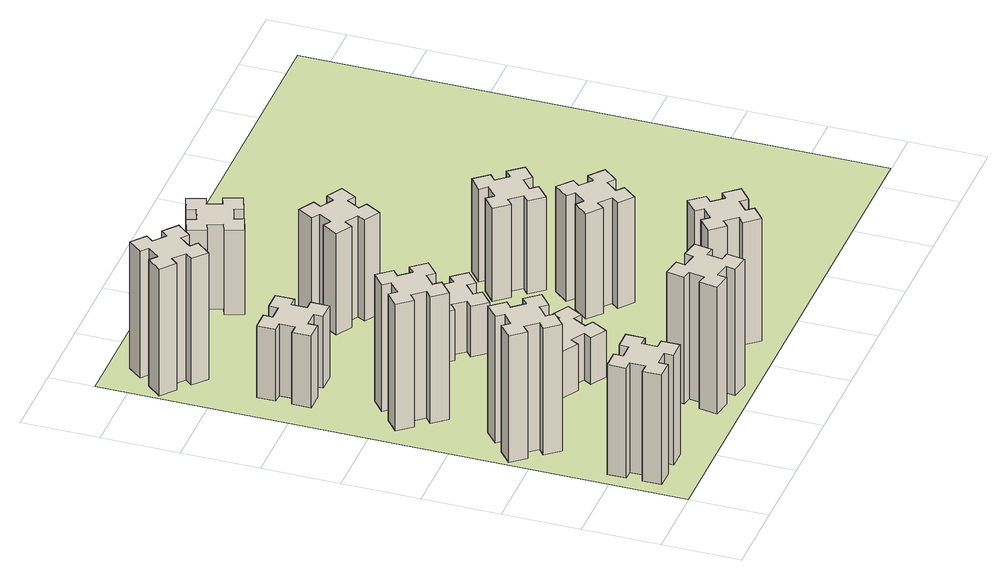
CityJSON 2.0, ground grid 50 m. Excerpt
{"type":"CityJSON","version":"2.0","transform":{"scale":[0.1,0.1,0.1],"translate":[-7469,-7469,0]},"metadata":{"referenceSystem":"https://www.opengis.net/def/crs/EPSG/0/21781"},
"CityObjects":{
"building1":{"type":"Building","attributes":{"class":"1000","function":"1000","usage":"1000","yearOfConstruction":2016,"roofType":"1000","measuredHeight":78,"storeysAboveGround":30,"storeysBelowGround":0},"geometry":[{"type":"Solid","lod":"1","boundaries":[[[[0,1,2,3,4,5,6,7,8,9,10,11,12,13,14,15,16,17,18,19]],[[17,16,20,21]],[[16,15,22,20]],[[15,14,23,22]],[[14,13,24,23]],[[13,12,25,24]],[[12,11,26,25]],[[11,10,27,26]],[[10,9,28,27]],[[9,8,29,28]],[[8,7,30,29]],[[7,6,31,30]],[[6,5,32,31]],[[5,4,33,32]],[[4,3,34,33]],[[3,2,35,34]],[[2,1,36,35]],[[1,0,37,36]],[[0,19,38,37]],[[19,18,39,38]],[[18,17,21,39]],[[24,25,26,27,28,29,30,31,32,33,34,35,36,37,38,39,21,20,22,23]]]]}]},
"building2":{"type":"Building","attributes":{"class":"1000","function":"1000","usage":"1000","yearOfConstruction":2016,"roofType":"1000","measuredHeight":90,"storeysAboveGround":30,"storeysBelowGround":0},"geometry":[{"type":"Solid","lod":"1","boundaries":[[[[40,41,42,43,44,45,46,47,48,49,50,51,52,53,54,55,56,57,58,59]],[[57,56,60,61]],[[56,55,62,60]],[[55,54,63,62]],[[54,53,64,63]],[[53,52,65,64]],[[52,51,66,65]],[[51,50,67,66]],[[50,49,68,67]],[[49,48,69,68]],[[48,47,70,69]],[[47,46,71,70]],[[46,45,72,71]],[[45,44,73,72]],[[44,43,74,73]],[[43,42,75,74]],[[42,41,76,75]],[[41,40,77,76]],[[40,59,78,77]],[[59,58,79,78]],[[58,57,61,79]],[[64,65,66,67,68,69,70,71,72,73,74,75,76,77,78,79,61,60,62,63]]]]}]},
"building3":{"type":"Building","attributes":{"class":"1000","function":"1000","usage":"1000","yearOfConstruction":2016,"roofType":"1000","measuredHeight":90,"storeysAboveGround":30,"storeysBelowGround":0},"geometry":[{"type":"Solid","lod":"1","boundaries":[[[[80,81,82,83,84,85,86,87,88,89,90,91,92,93,94,95,96,97,98,99]],[[97,96,100,101]],[[96,95,102,100]],[[95,94,103,102]],[[94,93,104,103]],[[93,92,105,104]],[[92,91,106,105]],[[91,90,107,106]],[[90,89,108,107]],[[89,88,109,108]],[[88,87,110,109]],[[87,86,111,110]],[[86,85,112,111]],[[85,84,113,112]],[[84,83,114,113]],[[83,82,115,114]],[[82,81,116,115]],[[81,80,117,116]],[[80,99,118,117]],[[99,98,119,118]],[[98,97,101,119]],[[104,105,106,107,108,109,110,111,112,113,114,115,116,117,118,119,101,100,102,103]]]]}]},
"building4":{"type":"Building","attributes":{"class":"1000","function":"1000","usage":"1000","yearOfConstruction":2016,"roofType":"1000","measuredHeight":51,"storeysAboveGround":30,"storeysBelowGround":0},"geometry":[{"type":"Solid","lod":"1","boundaries":[[[[120,121,122,123,124,125,126,127,128,129,130,131,132,133,134,135,136,137,138,139]],[[137,136,140,141]],[[136,135,142,140]],[[135,134,143,142]],[[134,133,144,143]],[[133,132,145,144]],[[132,131,146,145]],[[131,130,147,146]],[[130,129,148,147]],[[129,128,149,148]],[[128,127,150,149]],[[127,126,151,150]],[[126,125,152,151]],[[125,124,153,152]],[[124,123,154,153]],[[123,122,155,154]],[[122,121,156,155]],[[121,120,157,156]],[[120,139,158,157]],[[139,138,159,158]],[[138,137,141,159]],[[144,145,146,147,148,149,150,151,152,153,154,155,156,157,158,159,141,140,142,143]]]]}]},
"building5":{"type":"Building","attributes":{"class":"1000","function":"1000","usage":"1000","yearOfConstruction":2016,"roofType":"1000","measuredHeight":90,"storeysAboveGround":30,"storeysBelowGround":0},"geometry":[{"type":"Solid","lod":"1","boundaries":[[[[160,161,162,163,164,165,166,167,168,169,170,171,172,173,174,175,176,177,178,179]],[[177,176,180,181]],[[176,175,182,180]],[[175,174,183,182]],[[174,173,184,183]],[[173,172,185,184]],[[172,171,186,185]],[[171,170,187,186]],[[170,169,188,187]],[[169,168,189,188]],[[168,167,190,189]],[[167,166,191,190]],[[166,165,192,191]],[[165,164,193,192]],[[164,163,194,193]],[[163,162,195,194]],[[162,161,196,195]],[[161,160,197,196]],[[160,179,198,197]],[[179,178,199,198]],[[178,177,181,199]],[[184,185,186,187,188,189,190,191,192,193,194,195,196,197,198,199,181,180,182,183]]]]}]},
"building6":{"type":"Building","attributes":{"class":"1000","function":"1000","usage":"1000","yearOfConstruction":2016,"roofType":"1000","measuredHeight":90,"storeysAboveGround":30,"storeysBelowGround":0},"geometry":[{"type":"Solid","lod":"1","boundaries":[[[[200,201,202,203,204,205,206,207,208,209,210,211,212,213,214,215,216,217,218,219]],[[217,216,220,221]],[[216,215,222,220]],[[215,214,223,222]],[[214,213,224,223]],[[213,212,225,224]],[[212,211,226,225]],[[211,210,227,226]],[[210,209,228,227]],[[209,208,229,228]],[[208,207,230,229]],[[207,206,231,230]],[[206,205,232,231]],[[205,204,233,232]],[[204,203,234,233]],[[203,202,235,234]],[[202,201,236,235]],[[201,200,237,236]],[[200,219,238,237]],[[219,218,239,238]],[[218,217,221,239]],[[224,225,226,227,228,229,230,231,232,233,234,235,236,237,238,239,221,220,222,223]]]]}]},
"building7":{"type":"Building","attributes":{"class":"1000","function":"1000","usage":"1000","yearOfConstruction":2016,"roofType":"1000","measuredHeight":33,"storeysAboveGround":30,"storeysBelowGround":0},"geometry":[{"type":"Solid","lod":"1","boundaries":[[[[240,241,242,243,244,245,246,247,248,249,250,251,252,253,254,255,256,257,258,259]],[[257,256,260,261]],[[256,255,262,260]],[[255,254,263,262]],[[254,253,264,263]],[[253,252,265,264]],[[252,251,266,265]],[[251,250,267,266]],[[250,249,268,267]],[[249,248,269,268]],[[248,247,270,269]],[[247,246,271,270]],[[246,245,272,271]],[[245,244,273,272]],[[244,243,274,273]],[[243,242,275,274]],[[242,241,276,275]],[[241,240,277,276]],[[240,259,278,277]],[[259,258,279,278]],[[258,257,261,279]],[[264,265,266,267,268,269,270,271,272,273,274,275,276,277,278,279,261,260,262,263]]]]}]},
"building8":{"type":"Building","attributes":{"class":"1000","function":"1000","usage":"1000","yearOfConstruction":2016,"roofType":"1000","measuredHeight":36,"storeysAboveGround":30,"storeysBelowGround":0},"geometry":[{"type":"Solid","lod":"1","boundaries":[[[[280,281,282,283,284,285,286,287,288,289,290,291,292,293,294,295,296,297,298,299]],[[297,296,300,301]],[[296,295,302,300]],[[295,294,303,302]],[[294,293,304,303]],[[293,292,305,304]],[[292,291,306,305]],[[291,290,307,306]],[[290,289,308,307]],[[289,288,309,308]],[[288,287,310,309]],[[287,286,311,310]],[[286,285,312,311]],[[285,284,313,312]],[[284,283,314,313]],[[283,282,315,314]],[[282,281,316,315]],[[281,280,317,316]],[[280,299,318,317]],[[299,298,319,318]],[[298,297,301,319]],[[304,305,306,307,308,309,310,311,312,313,314,315,316,317,318,319,301,300,302,303]]]]}]},
"building9":{"type":"Building","attributes":{"class":"1000","function":"1000","usage":"1000","yearOfConstruction":2016,"roofType":"1000","measuredHeight":87,"storeysAboveGround":30,"storeysBelowGround":0},"geometry":[{"type":"Solid","lod":"1","boundaries":[[[[320,321,322,323,324,325,326,327,328,329,330,331,332,333,334,335,336,337,338,339]],[[337,336,340,341]],[[336,335,342,340]],[[335,334,343,342]],[[334,333,344,343]],[[333,332,345,344]],[[332,331,346,345]],[[331,330,347,346]],[[330,329,348,347]],[[329,328,349,348]],[[328,327,350,349]],[[327,326,351,350]],[[326,325,352,351]],[[325,324,353,352]],[[324,323,354,353]],[[323,322,355,354]],[[322,321,356,355]],[[321,320,357,356]],[[320,339,358,357]],[[339,338,359,358]],[[338,337,341,359]],[[344,345,346,347,348,349,350,351,352,353,354,355,356,357,358,359,341,340,342,343]]]]}]},
"building10":{"type":"Building","attributes":{"class":"1000","function":"1000","usage":"1000","yearOfConstruction":2016,"roofType":"1000","measuredHeight":72,"storeysAboveGround":30,"storeysBelowGround":0},"geometry":[{"type":"Solid","lod":"1","boundaries":[[[[360,361,362,363,364,365,366,367,368,369,370,371,372,373,374,375,376,377,378,379]],[[377,376,380,381]],[[376,375,382,380]],[[375,374,383,382]],[[374,373,384,383]],[[373,372,385,384]],[[372,371,386,385]],[[371,370,387,386]],[[370,369,388,387]],[[369,368,389,388]],[[368,367,390,389]],[[367,366,391,390]],[[366,365,392,391]],[[365,364,393,392]],[[364,363,394,393]],[[363,362,395,394]],[[362,361,396,395]],[[361,360,397,396]],[[360,379,398,397]],[[379,378,399,398]],[[378,377,381,399]],[[384,385,386,387,388,389,390,391,392,393,394,395,396,397,398,399,381,380,382,383]]]]}]},
"building11":{"type":"Building","attributes":{"class":"1000","function":"1000","usage":"1000","yearOfConstruction":2016,"roofType":"1000","measuredHeight":60,"storeysAboveGround":30,"storeysBelowGround":0},"geometry":[{"type":"Solid","lod":"1","boundaries":[[[[400,401,402,403,404,405,406,407,408,409,410,411,412,413,414,415,416,417,418,419]],[[417,416,420,421]],[[416,415,422,420]],[[415,414,423,422]],[[414,413,424,423]],[[413,412,425,424]],[[412,411,426,425]],[[411,410,427,426]],[[410,409,428,427]],[[409,408,429,428]],[[408,407,430,429]],[[407,406,431,430]],[[406,405,432,431]],[[405,404,433,432]],[[404,403,434,433]],[[403,402,435,434]],[[402,401,436,435]],[[401,400,437,436]],[[400,419,438,437]],[[419,418,439,438]],[[418,417,421,439]],[[424,425,426,427,428,429,430,431,432,433,434,435,436,437,438,439,421,420,422,423]]]]}]},
"building12":{"type":"Building","attributes":{"class":"1000","function":"1000","usage":"1000","yearOfConstruction":2016,"roofType":"1000","measuredHeight":75,"storeysAboveGround":30,"storeysBelowGround":0},"geometry":[{"type":"Solid","lod":"1","boundaries":[[[[440,441,442,443,444,445,446,447,448,449,450,451,452,453,454,455,456,457,458,459]],[[457,456,460,461]],[[456,455,462,460]],[[455,454,463,462]],[[454,453,464,463]],[[453,452,465,464]],[[452,451,466,465]],[[451,450,467,466]],[[450,449,468,467]],[[449,448,469,468]],[[448,447,470,469]],[[447,446,471,470]],[[446,445,472,471]],[[445,444,473,472]],[[444,443,474,473]],[[443,442,475,474]],[[442,441,476,475]],[[441,440,477,476]],[[440,459,478,477]],[[459,458,479,478]],[[458,457,461,479]],[[464,465,466,467,468,469,470,471,472,473,474,475,476,477,478,479,461,460,462,463]]]]}]},
"building13":{"type":"Building","attributes":{"class":"1000","function":"1000","usage":"1000","yearOfConstruction":2016,"roofType":"1000","measuredHeight":66,"storeysAboveGround":30,"storeysBelowGround":0},"geometry":[{"type":"Solid","lod":"1","boundaries":[[[[480,481,482,483,484,485,486,487,488,489,490,491,492,493,494,495,496,497,498,499]],[[497,496,500,501]],[[496,495,502,500]],[[495,494,503,502]],[[494,493,504,503]],[[493,492,505,504]],[[492,491,506,505]],[[491,490,507,506]],[[490,489,508,507]],[[489,488,509,508]],[[488,487,510,509]],[[487,486,511,510]],[[486,485,512,511]],[[485,484,513,512]],[[484,483,514,513]],[[483,482,515,514]],[[482,481,516,515]],[[481,480,517,516]],[[480,499,518,517]],[[499,498,519,518]],[[498,497,501,519]],[[504,505,506,507,508,509,510,511,512,513,514,515,516,517,518,519,501,500,502,503]]]]}]},
"landuse1":{"type":"LandUse","attributes":{"name":"plot1","function":"1010"},"geometry":[{"type":"MultiSurface","lod":"1","boundaries":[[[520,521,522,523]]]}]}
},
"vertices":[
[165,425,0],[165,325,0],[105,325,0],[105,205,0],[225,205,0],[225,265,0],[325,265,0],[325,205,0],[445,205,0],[445,325,0],[385,325,0],[385,425,0],[445,425,0],[445,545,0],[325,545,0],[325,485,0],[225,485,0],[225,545,0],[105,545,0],[105,425,0],[225,485,780],[225,545,780],[325,485,780],[325,545,780],[445,545,780],[445,425,780],[385,425,780],[385,325,780],[445,325,780],[445,205,780],[325,205,780],[325,265,780],[225,265,780],[225,205,780],[105,205,780],[105,325,780],[165,325,780],[165,425,780],[105,425,780],[105,545,780],
[392,1148,0],[327,1224,0],[373,1263,0],[296,1355,0],[204,1278,0],[243,1232,0],[166,1167,0],[128,1213,0],[36,1136,0],[113,1044,0],[159,1083,0],[223,1006,0],[177,968,0],[254,876,0],[346,953,0],[308,999,0],[384,1063,0],[423,1017,0],[515,1094,0],[438,1186,0],[384,1063,900],[423,1017,900],[308,999,900],[346,953,900],[254,876,900],[177,968,900],[223,1006,900],[159,1083,900],[113,1044,900],[36,1136,900],[128,1213,900],[166,1167,900],[243,1232,900],[204,1278,900],[296,1355,900],[373,1263,900],[327,1224,900],[392,1148,900],[438,1186,900],[515,1094,900],
[492,1888,0],[427,1964,0],[473,2003,0],[396,2095,0],[304,2018,0],[343,1972,0],[266,1907,0],[228,1953,0],[136,1876,0],[213,1784,0],[259,1823,0],[323,1746,0],[277,1708,0],[354,1616,0],[446,1693,0],[408,1739,0],[484,1803,0],[523,1757,0],[615,1834,0],[538,1926,0],[484,1803,900],[523,1757,900],[408,1739,900],[446,1693,900],[354,1616,900],[277,1708,900],[323,1746,900],[259,1823,900],[213,1784,900],[136,1876,900],[228,1953,900],[266,1907,900],[343,1972,900],[304,2018,900],[396,2095,900],[473,2003,900],[427,1964,900],[492,1888,900],[538,1926,900],[615,1834,900],
[485,2545,0],[485,2645,0],[545,2645,0],[545,2765,0],[425,2765,0],[425,2705,0],[325,2705,0],[325,2765,0],[205,2765,0],[205,2645,0],[265,2645,0],[265,2545,0],[205,2545,0],[205,2425,0],[325,2425,0],[325,2485,0],[425,2485,0],[425,2425,0],[545,2425,0],[545,2545,0],[425,2485,510],[425,2425,510],[325,2485,510],[325,2425,510],[205,2425,510],[205,2545,510],[265,2545,510],[265,2645,510],[205,2645,510],[205,2765,510],[325,2765,510],[325,2705,510],[425,2705,510],[425,2765,510],[545,2765,510],[545,2645,510],[485,2645,510],[485,2545,510],[545,2545,510],[545,2425,510],
[1047,176,0],[1145,158,0],[1135,99,0],[1253,78,0],[1274,197,0],[1215,207,0],[1232,305,0],[1291,295,0],[1312,413,0],[1194,434,0],[1184,375,0],[1085,392,0],[1096,451,0],[977,472,0],[957,354,0],[1016,344,0],[998,245,0],[939,256,0],[918,137,0],[1037,117,0],[998,245,900],[939,256,900],[1016,344,900],[957,354,900],[977,472,900],[1096,451,900],[1085,392,900],[1184,375,900],[1194,434,900],[1312,413,900],[1291,295,900],[1232,305,900],[1215,207,900],[1274,197,900],[1253,78,900],[1135,99,900],[1145,158,900],[1047,176,900],[1037,117,900],[918,137,900],
[384,3387,0],[308,3452,0],[346,3498,0],[254,3575,0],[177,3483,0],[223,3444,0],[159,3368,0],[113,3406,0],[36,3314,0],[128,3237,0],[166,3283,0],[243,3219,0],[204,3173,0],[296,3096,0],[373,3188,0],[327,3226,0],[392,3303,0],[438,3264,0],[515,3356,0],[423,3433,0],[392,3303,900],[438,3264,900],[327,3226,900],[373,3188,900],[296,3096,900],[204,3173,900],[243,3219,900],[166,3283,900],[128,3237,900],[36,3314,900],[113,3406,900],[159,3368,900],[223,3444,900],[177,3483,900],[254,3575,900],[346,3498,900],[308,3452,900],[384,3387,900],[423,3433,900],[515,3356,900],
[1086,1017,0],[1136,1104,0],[1188,1074,0],[1248,1178,0],[1144,1238,0],[1114,1186,0],[1027,1236,0],[1057,1288,0],[953,1348,0],[893,1244,0],[945,1214,0],[895,1127,0],[843,1157,0],[783,1053,0],[887,993,0],[917,1045,0],[1004,995,0],[974,943,0],[1078,883,0],[1138,987,0],[1004,995,330],[974,943,330],[917,1045,330],[887,993,330],[783,1053,330],[843,1157,330],[895,1127,330],[945,1214,330],[893,1244,330],[953,1348,330],[1057,1288,330],[1027,1236,330],[1114,1186,330],[1144,1238,330],[1248,1178,330],[1188,1074,330],[1136,1104,330],[1086,1017,330],[1138,987,330],[1078,883,330],
[1083,1972,0],[1006,1907,0],[968,1953,0],[876,1876,0],[953,1784,0],[999,1823,0],[1063,1746,0],[1017,1708,0],[1094,1616,0],[1186,1693,0],[1148,1739,0],[1224,1803,0],[1263,1757,0],[1355,1834,0],[1278,1926,0],[1232,1888,0],[1167,1964,0],[1213,2003,0],[1136,2095,0],[1044,2018,0],[1167,1964,360],[1213,2003,360],[1232,1888,360],[1278,1926,360],[1355,1834,360],[1263,1757,360],[1224,1803,360],[1148,1739,360],[1186,1693,360],[1094,1616,360],[1017,1708,360],[1063,1746,360],[999,1823,360],[953,1784,360],[876,1876,360],[968,1953,360],[1006,1907,360],[1083,1972,360],[1044,2018,360],[1136,2095,360],
[1639,343,0],[1703,266,0],[1657,228,0],[1734,136,0],[1826,213,0],[1788,259,0],[1864,323,0],[1903,277,0],[1995,354,0],[1918,446,0],[1872,408,0],[1807,484,0],[1853,523,0],[1776,615,0],[1684,538,0],[1723,492,0],[1646,427,0],[1608,473,0],[1516,396,0],[1593,304,0],[1646,427,870],[1608,473,870],[1723,492,870],[1684,538,870],[1776,615,870],[1853,523,870],[1807,484,870],[1872,408,870],[1918,446,870],[1995,354,870],[1903,277,870],[1864,323,870],[1788,259,870],[1826,213,870],[1734,136,870],[1657,228,870],[1703,266,870],[1639,343,870],[1593,304,870],[1516,396,870],
[1314,2666,0],[1227,2716,0],[1257,2768,0],[1153,2828,0],[1093,2724,0],[1145,2694,0],[1095,2607,0],[1043,2637,0],[983,2533,0],[1087,2473,0],[1117,2525,0],[1204,2475,0],[1174,2423,0],[1278,2363,0],[1338,2467,0],[1286,2497,0],[1336,2584,0],[1388,2554,0],[1448,2658,0],[1344,2718,0],[1336,2584,720],[1388,2554,720],[1286,2497,720],[1338,2467,720],[1278,2363,720],[1174,2423,720],[1204,2475,720],[1117,2525,720],[1087,2473,720],[983,2533,720],[1043,2637,720],[1095,2607,720],[1145,2694,720],[1093,2724,720],[1153,2828,720],[1257,2768,720],[1227,2716,720],[1314,2666,720],[1344,2718,720],[1448,2658,720],
[1125,3456,0],[1031,3422,0],[1010,3478,0],[897,3437,0],[939,3324,0],[995,3345,0],[1029,3251,0],[973,3230,0],[1014,3117,0],[1127,3159,0],[1106,3215,0],[1200,3249,0],[1220,3193,0],[1333,3234,0],[1292,3347,0],[1236,3326,0],[1202,3420,0],[1258,3440,0],[1217,3553,0],[1104,3512,0],[1202,3420,600],[1258,3440,600],[1236,3326,600],[1292,3347,600],[1333,3234,600],[1220,3193,600],[1200,3249,600],[1106,3215,600],[1127,3159,600],[1014,3117,600],[973,3230,600],[1029,3251,600],[995,3345,600],[939,3324,600],[897,3437,600],[1010,3478,600],[1031,3422,600],[1125,3456,600],[1104,3512,600],[1217,3553,600],
[1803,1324,0],[1739,1248,0],[1693,1286,0],[1616,1194,0],[1708,1117,0],[1746,1163,0],[1823,1099,0],[1784,1053,0],[1876,976,0],[1953,1068,0],[1907,1106,0],[1972,1183,0],[2018,1144,0],[2095,1236,0],[2003,1313,0],[1964,1267,0],[1888,1332,0],[1926,1378,0],[1834,1455,0],[1757,1363,0],[1888,1332,750],[1926,1378,750],[1964,1267,750],[2003,1313,750],[2095,1236,750],[2018,1144,750],[1972,1183,750],[1907,1106,750],[1953,1068,750],[1876,976,750],[1784,1053,750],[1823,1099,750],[1746,1163,750],[1708,1117,750],[1616,1194,750],[1693,1286,750],[1739,1248,750],[1803,1324,750],[1757,1363,750],[1834,1455,750],
[1972,1788,0],[1907,1864,0],[1953,1903,0],[1876,1995,0],[1784,1918,0],[1823,1872,0],[1746,1807,0],[1708,1853,0],[1616,1776,0],[1693,1684,0],[1739,1723,0],[1803,1646,0],[1757,1608,0],[1834,1516,0],[1926,1593,0],[1888,1639,0],[1964,1703,0],[2003,1657,0],[2095,1734,0],[2018,1826,0],[1964,1703,660],[2003,1657,660],[1888,1639,660],[1926,1593,660],[1834,1516,660],[1757,1608,660],[1803,1646,660],[1739,1723,660],[1693,1684,660],[1616,1776,660],[1708,1853,660],[1746,1807,660],[1823,1872,660],[1784,1918,660],[1876,1995,660],[1953,1903,660],[1907,1864,660],[1972,1788,660],[2018,1826,660],[2095,1734,660],
[5,3705,0],[3705,3705,0],[3705,5,0],[5,5,0]
]}
